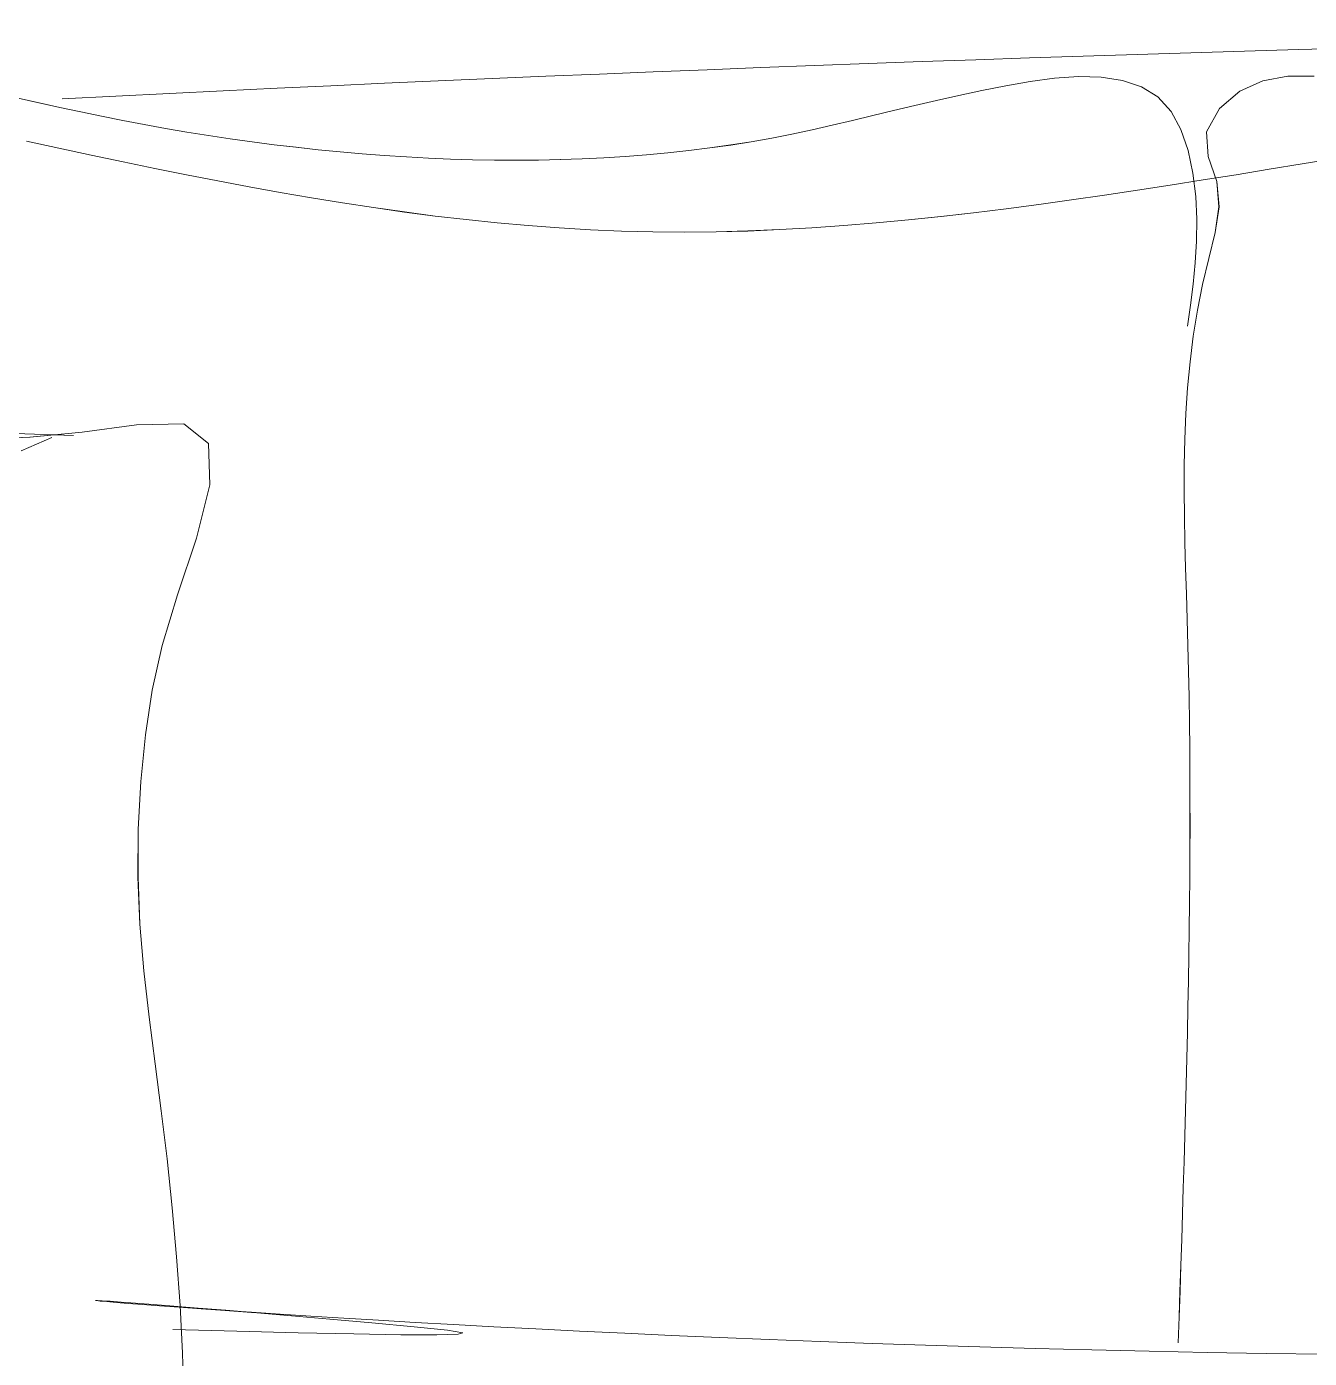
# Model space of a CAD drawing. Header units: centimetres. Extents: x 3695 to 5327, y 1631 to 2449.
# Drawn here: x 4671.2 to 4720.7, y 1844.6 to 1896.1 of the extents above; entities that cross this region are included whole.
import ezdxf

# ---------------------------------------------------------------- set-up
doc = ezdxf.new("R2010")
doc.units = ezdxf.units.CM
doc.layers.add('傢俱', color=7, linetype='Continuous', lineweight=15)

# ---------------------------------------------------------------- blocks, each defined once
blk = doc.blocks.new('沙發030')
for p, q in [((65.767, -44.927), (65.739, -43.146)), ((21.604, -44.174), (23.908, -44.243)), ((23.908, -44.243), (26.185, -44.319)), ((26.185, -44.319), (28.432, -44.4)), ((27.247, -45.707), (27.296, -44.708)), ((28.432, -44.4), (30.645, -44.487)), ((30.645, -44.487), (32.824, -44.579)), ((32.824, -44.579), (34.964, -44.675)), ((34.964, -44.675), (37.064, -44.775)), ((37.064, -44.775), (39.122, -44.878)), ((39.122, -44.878), (41.133, -44.983)), ((41.133, -44.983), (43.097, -45.091)), ((43.097, -45.091), (45.009, -45.201)), ((45.009, -45.201), (46.869, -45.312)), ((65.834, -46.771), (65.767, -44.927)), ((27.197, -46.705), (27.247, -45.707)), ((46.869, -45.312), (48.672, -45.424)), ((48.672, -45.424), (50.418, -45.535)), ((50.418, -45.535), (52.102, -45.647)), ((52.102, -45.647), (53.722, -45.758)), ((53.722, -45.758), (55.277, -45.867)), ((54.93, -45.544), (55.105, -45.489)), ((55.518, -45.652), (54.93, -45.544)), ((55.105, -45.489), (55.938, -45.48)), ((56.801, -45.807), (55.518, -45.652)), ((55.938, -45.48), (57.319, -45.509)), ((57.319, -45.509), (59.137, -45.568)), ((59.137, -45.568), (61.284, -45.65)), ((61.284, -45.65), (63.65, -45.748)), ((63.65, -45.748), (66.126, -45.853)), ((55.277, -45.867), (56.763, -45.974)), ((56.763, -45.974), (58.177, -46.08)), ((58.431, -45.982), (56.801, -45.807)), ((58.177, -46.08), (59.518, -46.182)), ((60.052, -46.151), (58.431, -45.982)), ((59.518, -46.182), (60.783, -46.281)), ((61.532, -46.304), (60.052, -46.151)), ((60.783, -46.281), (61.968, -46.376)), ((62.872, -46.44), (61.532, -46.304)), ((27.148, -47.704), (27.197, -46.705)), ((61.968, -46.376), (63.072, -46.466)), ((64.073, -46.561), (62.872, -46.44)), ((63.072, -46.466), (64.092, -46.552)), ((65.139, -46.666), (64.073, -46.561)), ((64.092, -46.552), (65.025, -46.632)), ((65.025, -46.632), (65.869, -46.706)), ((66.073, -46.757), (65.139, -46.666)), ((65.938, -48.656), (65.834, -46.771)), ((65.869, -46.706), (66.621, -46.774)), ((66.875, -46.833), (66.073, -46.757)), ((66.621, -46.774), (67.279, -46.835)), ((67.55, -46.896), (66.875, -46.833)), ((67.279, -46.835), (67.839, -46.888)), ((68.1, -46.946), (67.55, -46.896)), ((67.839, -46.888), (68.301, -46.933)), ((68.528, -46.983), (68.1, -46.946)), ((68.301, -46.933), (68.66, -46.97)), ((68.835, -47.008), (68.528, -46.983)), ((68.66, -46.97), (68.914, -46.998)), ((69.025, -47.022), (68.835, -47.008)), ((68.914, -46.998), (69.062, -47.016)), ((69.099, -47.024), (69.025, -47.022)), ((69.062, -47.016), (69.099, -47.024)), ((27.1, -48.703), (27.148, -47.704)), ((27.052, -49.701), (27.1, -48.703)), ((66.076, -50.556), (65.938, -48.656)), ((27.004, -50.7), (27.052, -49.701)), ((26.958, -51.698), (27.004, -50.7)), ((66.243, -52.449), (66.076, -50.556)), ((26.913, -52.697), (26.958, -51.698)), ((66.438, -54.31), (66.243, -52.449)), ((26.87, -53.695), (26.913, -52.697)), ((26.827, -54.694), (26.87, -53.695)), ((66.647, -56.135), (66.438, -54.31)), ((26.787, -55.692), (26.827, -54.694)), ((26.748, -56.69), (26.787, -55.692)), ((66.849, -57.937), (66.647, -56.135)), ((26.711, -57.689), (26.748, -56.69)), ((26.676, -58.687), (26.711, -57.689)), ((67.021, -59.732), (66.849, -57.937)), ((26.643, -59.685), (26.676, -58.687)), ((26.613, -60.682), (26.643, -59.685)), ((67.142, -61.534), (67.021, -59.732)), ((26.585, -61.68), (26.613, -60.682)), ((26.56, -62.678), (26.585, -61.68)), ((67.189, -63.358), (67.142, -61.534)), ((26.538, -63.676), (26.56, -62.678)), ((26.52, -64.673), (26.538, -63.676)), ((67.147, -65.206), (67.189, -63.358)), ((26.504, -65.67), (26.52, -64.673)), ((67.018, -67.047), (67.147, -65.206)), ((26.492, -66.667), (26.504, -65.67)), ((26.483, -67.664), (26.492, -66.667)), ((66.808, -68.845), (67.018, -67.047)), ((26.478, -68.661), (26.483, -67.664)), ((26.477, -69.658), (26.478, -68.661)), ((66.521, -70.568), (66.808, -68.845)), ((26.48, -70.655), (26.477, -69.658)), ((26.487, -71.651), (26.48, -70.655)), ((66.114, -72.289), (66.521, -70.568)), ((26.498, -72.647), (26.487, -71.651)), ((65.482, -74.243), (66.114, -72.289)), ((26.513, -73.643), (26.498, -72.647)), ((26.527, -74.639), (26.513, -73.643)), ((64.718, -76.413), (65.482, -74.243)), ((26.538, -75.635), (26.527, -74.639)), ((26.543, -76.631), (26.538, -75.635)), ((26.536, -77.626), (26.543, -76.631)), ((64.167, -78.47), (64.718, -76.413)), ((26.516, -78.622), (26.536, -77.626)), ((26.479, -79.617), (26.516, -78.622)), ((64.189, -80.06), (64.167, -78.47)), ((26.42, -80.613), (26.479, -79.617)), ((65.134, -80.841), (64.189, -80.06)), ((70.837, -80.145), (70.238, -80.395)), ((71.436, -79.894), (70.837, -80.145)), ((26.337, -81.608), (26.42, -80.613)), ((69.069, -80.578), (66.959, -80.834)), ((71.086, -80.418), (69.069, -80.578)), ((70.155, -80.495), (69.403, -80.454)), ((70.906, -80.536), (70.155, -80.495)), ((71.657, -80.574), (70.906, -80.536)), ((73.001, -80.374), (71.086, -80.418)), ((66.959, -80.834), (65.134, -80.841)), ((26.227, -82.604), (26.337, -81.608)), ((26.085, -83.6), (26.227, -82.604)), ((25.908, -84.595), (26.085, -83.6)), ((26.3, -83.989), (26.174, -84.795)), ((25.693, -85.591), (25.908, -84.595)), ((26.174, -84.795), (26.058, -85.606)), ((25.436, -86.587), (25.693, -85.591)), ((26.058, -85.606), (25.963, -86.426)), ((25.963, -86.426), (25.899, -87.262)), ((25.171, -87.583), (25.436, -86.587)), ((25.899, -87.262), (25.876, -88.117)), ((25.012, -88.574), (25.171, -87.583)), ((41.994, -87.971), (40.756, -88.02)), ((43.227, -87.939), (41.994, -87.971)), ((44.455, -87.927), (43.227, -87.939)), ((45.677, -87.936), (44.455, -87.927)), ((46.893, -87.965), (45.677, -87.936)), ((48.103, -88.016), (46.893, -87.965)), ((25.876, -88.117), (25.905, -88.997)), ((34.497, -88.502), (33.234, -88.637)), ((35.757, -88.378), (34.497, -88.502)), ((37.013, -88.267), (35.757, -88.378)), ((38.265, -88.17), (37.013, -88.267)), ((39.512, -88.087), (38.265, -88.17)), ((40.756, -88.02), (39.512, -88.087)), ((49.309, -88.087), (48.103, -88.016)), ((50.51, -88.177), (49.309, -88.087)), ((51.709, -88.285), (50.51, -88.177)), ((52.904, -88.412), (51.709, -88.285)), ((54.098, -88.555), (52.904, -88.412)), ((25.083, -89.558), (25.012, -88.574)), ((25.905, -88.997), (25.997, -89.894)), ((30.7, -88.937), (29.429, -89.1)), ((31.968, -88.783), (30.7, -88.937)), ((33.234, -88.637), (31.968, -88.783)), ((55.291, -88.714), (54.098, -88.555)), ((56.484, -88.888), (55.291, -88.714)), ((57.676, -89.077), (56.484, -88.888)), ((26.881, -89.446), (25.604, -89.626)), ((28.155, -89.27), (26.881, -89.446)), ((29.429, -89.1), (28.155, -89.27)), ((58.87, -89.279), (57.676, -89.077)), ((60.066, -89.494), (58.87, -89.279)), ((61.264, -89.72), (60.066, -89.494)), ((23.048, -89.997), (21.769, -90.184)), ((24.327, -89.81), (23.048, -89.997)), ((25.604, -89.626), (24.327, -89.81)), ((25.393, -90.532), (25.083, -89.558)), ((25.997, -89.894), (26.167, -90.771)), ((62.466, -89.958), (61.264, -89.72)), ((63.671, -90.206), (62.466, -89.958)), ((21.769, -90.184), (20.49, -90.373)), ((25.443, -91.49), (25.393, -90.532)), ((64.882, -90.463), (63.671, -90.206)), ((66.097, -90.728), (64.882, -90.463)), ((26.167, -90.771), (26.432, -91.586)), ((44.64, -91.171), (45.451, -91.083)), ((45.451, -91.083), (46.268, -91.007)), ((46.268, -91.007), (47.09, -90.944)), ((47.09, -90.944), (47.918, -90.894)), ((47.918, -90.894), (48.75, -90.855)), ((48.75, -90.855), (49.586, -90.828)), ((49.586, -90.828), (50.426, -90.813)), ((50.426, -90.813), (51.269, -90.809)), ((51.269, -90.809), (52.115, -90.817)), ((52.115, -90.817), (52.964, -90.835)), ((52.964, -90.835), (53.814, -90.864)), ((53.814, -90.864), (54.666, -90.904)), ((54.666, -90.904), (55.518, -90.953)), ((55.518, -90.953), (56.372, -91.013)), ((56.372, -91.013), (57.225, -91.083)), ((57.225, -91.083), (58.078, -91.162)), ((67.319, -91.002), (66.097, -90.728)), ((68.548, -91.282), (67.319, -91.002)), ((24.937, -92.374), (25.443, -91.49)), ((26.432, -91.586), (26.806, -92.296)), ((41.464, -91.656), (42.247, -91.515)), ((42.247, -91.515), (43.038, -91.387)), ((43.038, -91.387), (43.835, -91.273)), ((43.835, -91.273), (44.64, -91.171)), ((58.078, -91.162), (58.93, -91.251)), ((58.93, -91.251), (59.78, -91.348)), ((59.78, -91.348), (60.629, -91.455)), ((60.629, -91.455), (61.476, -91.57)), ((61.476, -91.57), (62.32, -91.694)), ((69.785, -91.568), (68.548, -91.282)), ((71.03, -91.859), (69.785, -91.568)), ((39.121, -92.143), (39.905, -91.972)), ((39.905, -91.972), (40.684, -91.809)), ((40.684, -91.809), (41.464, -91.656)), ((62.32, -91.694), (63.161, -91.826)), ((63.161, -91.826), (63.999, -91.966)), ((63.999, -91.966), (64.832, -92.114)), ((64.832, -92.114), (65.661, -92.269)), ((24.14, -93.039), (24.937, -92.374)), ((26.806, -92.296), (27.305, -92.862)), ((36.702, -92.682), (37.523, -92.5)), ((37.523, -92.5), (38.328, -92.319)), ((38.328, -92.319), (39.121, -92.143)), ((65.661, -92.269), (66.485, -92.431)), ((66.485, -92.431), (67.304, -92.601)), ((67.304, -92.601), (68.117, -92.778)), ((23.242, -93.425), (24.14, -93.039)), ((27.305, -92.862), (27.93, -93.266)), ((34.099, -93.221), (34.994, -93.045)), ((34.994, -93.045), (35.86, -92.864)), ((35.86, -92.864), (36.702, -92.682)), ((68.117, -92.778), (68.924, -92.96)), ((68.924, -92.96), (69.728, -93.147)), ((69.728, -93.147), (70.529, -93.337)), ((21.25, -93.57), (22.272, -93.582)), ((22.272, -93.582), (23.242, -93.425)), ((27.93, -93.266), (28.661, -93.526)), ((28.661, -93.526), (29.477, -93.663)), ((29.477, -93.663), (30.358, -93.697)), ((30.358, -93.697), (31.282, -93.65)), ((31.282, -93.65), (32.227, -93.541)), ((32.227, -93.541), (33.173, -93.391)), ((33.173, -93.391), (34.099, -93.221)), ((70.529, -93.337), (71.328, -93.529))]:
    blk.add_line(p, q)
blk.add_arc((-5.069, 2059.401), 2154.174, 268.449559, 271.987324)

msp = doc.modelspace()

# ---------------------------------------------------------------- linework, layer by layer
at = {"layer": '傢俱'}
for p, q in [((4709.962, 1893.944), (4709.018, 1893.779)), ((4710.905, 1894.068), (4709.962, 1893.944)), ((4711.828, 1894.131), (4710.905, 1894.068)), ((4712.709, 1894.111), (4711.828, 1894.131)), ((4713.528, 1893.987), (4712.709, 1894.111)), ((4714.263, 1893.739), (4713.528, 1893.987)), ((4718.948, 1893.973), (4718.056, 1893.573)), ((4719.915, 1894.146), (4718.948, 1893.973)), ((4720.937, 1894.151), (4719.915, 1894.146)), ((4708.095, 1893.594), (4707.203, 1893.403)), ((4709.018, 1893.779), (4708.095, 1893.594)), ((4714.894, 1893.345), (4714.263, 1893.739)), ((4718.056, 1893.573), (4717.27, 1892.895)), ((4671.668, 1893.12), (4670.866, 1893.299)), ((4672.472, 1892.943), (4671.668, 1893.12)), ((4673.279, 1892.769), (4672.472, 1892.943)), ((4705.501, 1893.013), (4704.683, 1892.817)), ((4706.34, 1893.209), (4705.501, 1893.013)), ((4707.203, 1893.403), (4706.34, 1893.209)), ((4715.402, 1892.788), (4714.894, 1893.345)), ((4674.089, 1892.6), (4673.279, 1892.769)), ((4674.905, 1892.436), (4674.089, 1892.6)), ((4675.726, 1892.28), (4674.905, 1892.436)), ((4703.092, 1892.435), (4702.311, 1892.251)), ((4703.881, 1892.624), (4703.092, 1892.435)), ((4704.683, 1892.817), (4703.881, 1892.624)), ((4715.788, 1892.083), (4715.402, 1892.788)), ((4717.27, 1892.895), (4716.778, 1892.003)), ((4676.553, 1892.131), (4675.726, 1892.28)), ((4677.384, 1891.989), (4676.553, 1892.131)), ((4678.22, 1891.855), (4677.384, 1891.989)), ((4700.757, 1891.91), (4699.976, 1891.756)), ((4701.534, 1892.076), (4700.757, 1891.91)), ((4702.311, 1892.251), (4701.534, 1892.076)), ((4716.065, 1891.273), (4715.788, 1892.083)), ((4716.778, 1892.003), (4716.843, 1891.046)), ((4671.191, 1891.634), (4672.441, 1891.363)), ((4672.441, 1891.363), (4673.682, 1891.097)), ((4679.059, 1891.729), (4678.22, 1891.855)), ((4679.902, 1891.61), (4679.059, 1891.729)), ((4680.748, 1891.5), (4679.902, 1891.61)), ((4681.597, 1891.399), (4680.748, 1891.5)), ((4682.448, 1891.306), (4681.597, 1891.399)), ((4697.589, 1891.374), (4696.78, 1891.272)), ((4698.392, 1891.488), (4697.589, 1891.374)), ((4699.188, 1891.616), (4698.392, 1891.488)), ((4699.976, 1891.756), (4699.188, 1891.616)), ((4673.682, 1891.097), (4674.915, 1890.837)), ((4683.3, 1891.222), (4682.448, 1891.306)), ((4684.153, 1891.147), (4683.3, 1891.222)), ((4685.007, 1891.082), (4684.153, 1891.147)), ((4685.861, 1891.026), (4685.007, 1891.082)), ((4686.715, 1890.98), (4685.861, 1891.026)), ((4687.569, 1890.944), (4686.715, 1890.98)), ((4688.421, 1890.918), (4687.569, 1890.944)), ((4689.272, 1890.903), (4688.421, 1890.918)), ((4690.12, 1890.898), (4689.272, 1890.903)), ((4690.966, 1890.904), (4690.12, 1890.898)), ((4691.809, 1890.922), (4690.966, 1890.904)), ((4692.649, 1890.951), (4691.809, 1890.922)), ((4693.485, 1890.991), (4692.649, 1890.951)), ((4694.316, 1891.043), (4693.485, 1890.991)), ((4695.143, 1891.107), (4694.316, 1891.043)), ((4695.964, 1891.184), (4695.143, 1891.107)), ((4696.78, 1891.272), (4695.964, 1891.184)), ((4716.25, 1890.399), (4716.065, 1891.273)), ((4716.843, 1891.046), (4717.169, 1890.078)), ((4720.473, 1890.758), (4721.749, 1890.966)), ((4674.915, 1890.837), (4676.141, 1890.583)), ((4676.141, 1890.583), (4677.361, 1890.338)), ((4677.361, 1890.338), (4678.576, 1890.1)), ((4716.357, 1889.504), (4716.25, 1890.399)), ((4716.647, 1890.137), (4717.922, 1890.342)), ((4717.922, 1890.342), (4719.197, 1890.549)), ((4719.197, 1890.549), (4720.473, 1890.758)), ((4678.576, 1890.1), (4679.785, 1889.872)), ((4679.785, 1889.872), (4680.99, 1889.654)), ((4714.102, 1889.74), (4715.374, 1889.936)), ((4715.374, 1889.936), (4716.647, 1890.137)), ((4717.169, 1890.078), (4717.256, 1889.095)), ((4680.99, 1889.654), (4682.192, 1889.447)), ((4682.192, 1889.447), (4683.391, 1889.251)), ((4710.298, 1889.191), (4711.564, 1889.366)), ((4711.564, 1889.366), (4712.832, 1889.549)), ((4712.832, 1889.549), (4714.102, 1889.74)), ((4716.4, 1888.624), (4716.357, 1889.504)), ((4683.391, 1889.251), (4684.588, 1889.068)), ((4684.588, 1889.068), (4685.784, 1888.899)), ((4685.784, 1888.899), (4686.979, 1888.744)), ((4706.516, 1888.725), (4707.774, 1888.869)), ((4707.774, 1888.869), (4709.034, 1889.025)), ((4709.034, 1889.025), (4710.298, 1889.191)), ((4717.256, 1889.095), (4717.113, 1888.101)), ((4686.979, 1888.744), (4688.174, 1888.604)), ((4688.174, 1888.604), (4689.37, 1888.481)), ((4689.37, 1888.481), (4690.568, 1888.374)), ((4690.568, 1888.374), (4691.768, 1888.285)), ((4691.768, 1888.285), (4692.971, 1888.214)), ((4700.286, 1888.217), (4701.524, 1888.286)), ((4701.524, 1888.286), (4702.766, 1888.373)), ((4702.766, 1888.373), (4704.012, 1888.476)), ((4704.012, 1888.476), (4705.262, 1888.594)), ((4705.262, 1888.594), (4706.516, 1888.725)), ((4716.391, 1887.769), (4716.4, 1888.624)), ((4692.971, 1888.214), (4694.177, 1888.163)), ((4694.177, 1888.163), (4695.388, 1888.132)), ((4695.388, 1888.132), (4696.605, 1888.122)), ((4696.605, 1888.122), (4697.827, 1888.133)), ((4697.827, 1888.133), (4699.054, 1888.165)), ((4699.054, 1888.165), (4700.286, 1888.217)), ((4716.34, 1886.932), (4716.391, 1887.769)), ((4717.113, 1888.101), (4716.865, 1887.101)), ((4716.258, 1886.11), (4716.34, 1886.932)), ((4716.865, 1887.101), (4716.624, 1886.101)), ((4716.156, 1885.297), (4716.258, 1886.11)), ((4716.624, 1886.101), (4716.425, 1885.102)), ((4716.043, 1884.49), (4716.156, 1885.297)), ((4716.425, 1885.102), (4716.264, 1884.104)), ((4716.264, 1884.104), (4716.139, 1883.106)), ((4716.139, 1883.106), (4716.044, 1882.109)), ((4716.044, 1882.109), (4715.977, 1881.112)), ((4715.977, 1881.112), (4715.935, 1880.115)), ((4673.334, 1880.386), (4675.441, 1880.677)), ((4675.441, 1880.677), (4677.265, 1880.713)), ((4677.265, 1880.713), (4678.222, 1879.948)), ((4669.406, 1880.118), (4671.32, 1880.194)), ((4670.747, 1880.34), (4671.498, 1880.314)), ((4671.32, 1880.194), (4673.334, 1880.386)), ((4671.498, 1880.314), (4672.25, 1880.286)), ((4671.574, 1879.924), (4672.168, 1880.184)), ((4672.25, 1880.286), (4673.003, 1880.257)), ((4715.935, 1880.115), (4715.914, 1879.119)), ((4670.979, 1879.664), (4671.574, 1879.924)), ((4678.222, 1879.948), (4678.27, 1878.358)), ((4715.914, 1879.119), (4715.909, 1878.124)), ((4678.27, 1878.358), (4677.752, 1876.293)), ((4715.909, 1878.124), (4715.919, 1877.128)), ((4715.919, 1877.128), (4715.94, 1876.133)), ((4677.752, 1876.293), (4677.024, 1874.11)), ((4715.94, 1876.133), (4715.967, 1875.137)), ((4715.967, 1875.137), (4715.998, 1874.142)), ((4677.024, 1874.11), (4676.424, 1872.147)), ((4715.998, 1874.142), (4716.028, 1873.146)), ((4716.028, 1873.146), (4716.056, 1872.15)), ((4676.424, 1872.147), (4676.045, 1870.419)), ((4716.056, 1872.15), (4716.079, 1871.154)), ((4716.079, 1871.154), (4716.098, 1870.158)), ((4676.045, 1870.419), (4675.785, 1868.692)), ((4716.098, 1870.158), (4716.113, 1869.161)), ((4716.113, 1869.161), (4716.124, 1868.164)), ((4675.785, 1868.692), (4675.604, 1866.89)), ((4716.124, 1868.164), (4716.132, 1867.167)), ((4675.604, 1866.89), (4675.506, 1865.048)), ((4716.132, 1867.167), (4716.136, 1866.17)), ((4716.136, 1866.17), (4716.136, 1865.172)), ((4716.136, 1865.172), (4716.133, 1864.175)), ((4675.506, 1865.048), (4675.493, 1863.199)), ((4716.133, 1864.175), (4716.127, 1863.177)), ((4675.493, 1863.199), (4675.57, 1861.376)), ((4716.127, 1863.177), (4716.119, 1862.179)), ((4716.119, 1862.179), (4716.107, 1861.181)), ((4675.57, 1861.376), (4675.719, 1859.576)), ((4716.107, 1861.181), (4716.093, 1860.183)), ((4716.093, 1860.183), (4716.077, 1859.184)), ((4675.719, 1859.576), (4675.921, 1857.784)), ((4716.077, 1859.184), (4716.058, 1858.186)), ((4716.058, 1858.186), (4716.037, 1857.187)), ((4675.921, 1857.784), (4676.152, 1855.986)), ((4716.037, 1857.187), (4716.015, 1856.188)), ((4676.152, 1855.986), (4676.391, 1854.164)), ((4716.015, 1856.188), (4715.99, 1855.19)), ((4715.99, 1855.19), (4715.964, 1854.191)), ((4676.391, 1854.164), (4676.616, 1852.306)), ((4715.964, 1854.191), (4715.936, 1853.192)), ((4715.936, 1853.192), (4715.907, 1852.193)), ((4676.616, 1852.306), (4676.814, 1850.417)), ((4715.907, 1852.193), (4715.877, 1851.193)), ((4715.877, 1851.193), (4715.846, 1850.194)), ((4676.814, 1850.417), (4676.982, 1848.519)), ((4715.846, 1850.194), (4715.815, 1849.195)), ((4715.815, 1849.195), (4715.782, 1848.196)), ((4676.982, 1848.519), (4677.116, 1846.636)), ((4715.782, 1848.196), (4715.749, 1847.196)), ((4715.749, 1847.196), (4715.716, 1846.197)), ((4673.885, 1846.829), (4673.848, 1846.836)), ((4673.848, 1846.836), (4673.923, 1846.835)), ((4674.033, 1846.813), (4673.885, 1846.829)), ((4673.923, 1846.835), (4674.112, 1846.825)), ((4674.288, 1846.789), (4674.033, 1846.813)), ((4674.112, 1846.825), (4674.42, 1846.805)), ((4674.648, 1846.759), (4674.288, 1846.789)), ((4674.42, 1846.805), (4674.848, 1846.774)), ((4675.11, 1846.721), (4674.648, 1846.759)), ((4674.848, 1846.774), (4675.398, 1846.734)), ((4675.671, 1846.677), (4675.11, 1846.721)), ((4675.398, 1846.734), (4676.074, 1846.682)), ((4676.33, 1846.626), (4675.671, 1846.677)), ((4676.074, 1846.682), (4676.878, 1846.618)), ((4677.083, 1846.571), (4676.33, 1846.626)), ((4676.878, 1846.618), (4677.813, 1846.542)), ((4677.116, 1846.636), (4677.213, 1844.793)), ((4677.928, 1846.51), (4677.083, 1846.571)), ((4677.813, 1846.542), (4678.88, 1846.454)), ((4678.862, 1846.445), (4677.928, 1846.51)), ((4679.883, 1846.376), (4678.862, 1846.445)), ((4678.88, 1846.454), (4680.084, 1846.353)), ((4680.989, 1846.304), (4679.883, 1846.376)), ((4680.084, 1846.353), (4681.425, 1846.239)), ((4682.175, 1846.228), (4680.989, 1846.304)), ((4681.425, 1846.239), (4682.908, 1846.11)), ((4683.441, 1846.149), (4682.175, 1846.228)), ((4682.908, 1846.11), (4684.532, 1845.967)), ((4684.783, 1846.069), (4683.441, 1846.149)), ((4715.716, 1846.197), (4715.683, 1845.198)), ((4679.317, 1845.648), (4676.84, 1845.713)), ((4681.684, 1845.589), (4679.317, 1845.648)), ((4683.832, 1845.542), (4681.684, 1845.589)), ((4684.532, 1845.967), (4686.164, 1845.818)), ((4686.199, 1845.987), (4684.783, 1846.069)), ((4686.164, 1845.818), (4687.45, 1845.684)), ((4687.687, 1845.903), (4686.199, 1845.987)), ((4687.45, 1845.684), (4688.039, 1845.586)), ((4689.243, 1845.819), (4687.687, 1845.903)), ((4688.039, 1845.586), (4687.865, 1845.528)), ((4690.865, 1845.735), (4689.243, 1845.819)), ((4692.551, 1845.65), (4690.865, 1845.735)), ((4694.298, 1845.567), (4692.551, 1845.65)), ((4696.103, 1845.484), (4694.298, 1845.567)), ((4685.651, 1845.512), (4683.832, 1845.542)), ((4687.032, 1845.506), (4685.651, 1845.512)), ((4687.865, 1845.528), (4687.032, 1845.506)), ((4697.964, 1845.404), (4696.103, 1845.484)), ((4699.878, 1845.325), (4697.964, 1845.404)), ((4701.843, 1845.249), (4699.878, 1845.325)), ((4703.856, 1845.176), (4701.843, 1845.249)), ((4705.915, 1845.106), (4703.856, 1845.176)), ((4708.016, 1845.04), (4705.915, 1845.106)), ((4677.213, 1844.793), (4677.27, 1843.013)), ((4710.158, 1844.979), (4708.016, 1845.04)), ((4712.338, 1844.923), (4710.158, 1844.979)), ((4714.553, 1844.872), (4712.338, 1844.923)), ((4716.8, 1844.827), (4714.553, 1844.872)), ((4719.078, 1844.788), (4716.8, 1844.827)), ((4721.383, 1844.756), (4719.078, 1844.788))]:
    msp.add_line(p, q, dxfattribs=at)
msp.add_arc((4782.122, -258.111), 2154.174, 89.377541, 92.915305, dxfattribs=at)

# ---------------------------------------------------------------- block references
at = {"layer": '傢俱', "rotation": 180.9279815504732}
msp.add_blockref('沙發030', (4743.7, 1800.938), dxfattribs=at)

doc.saveas('drawing.dxf')
